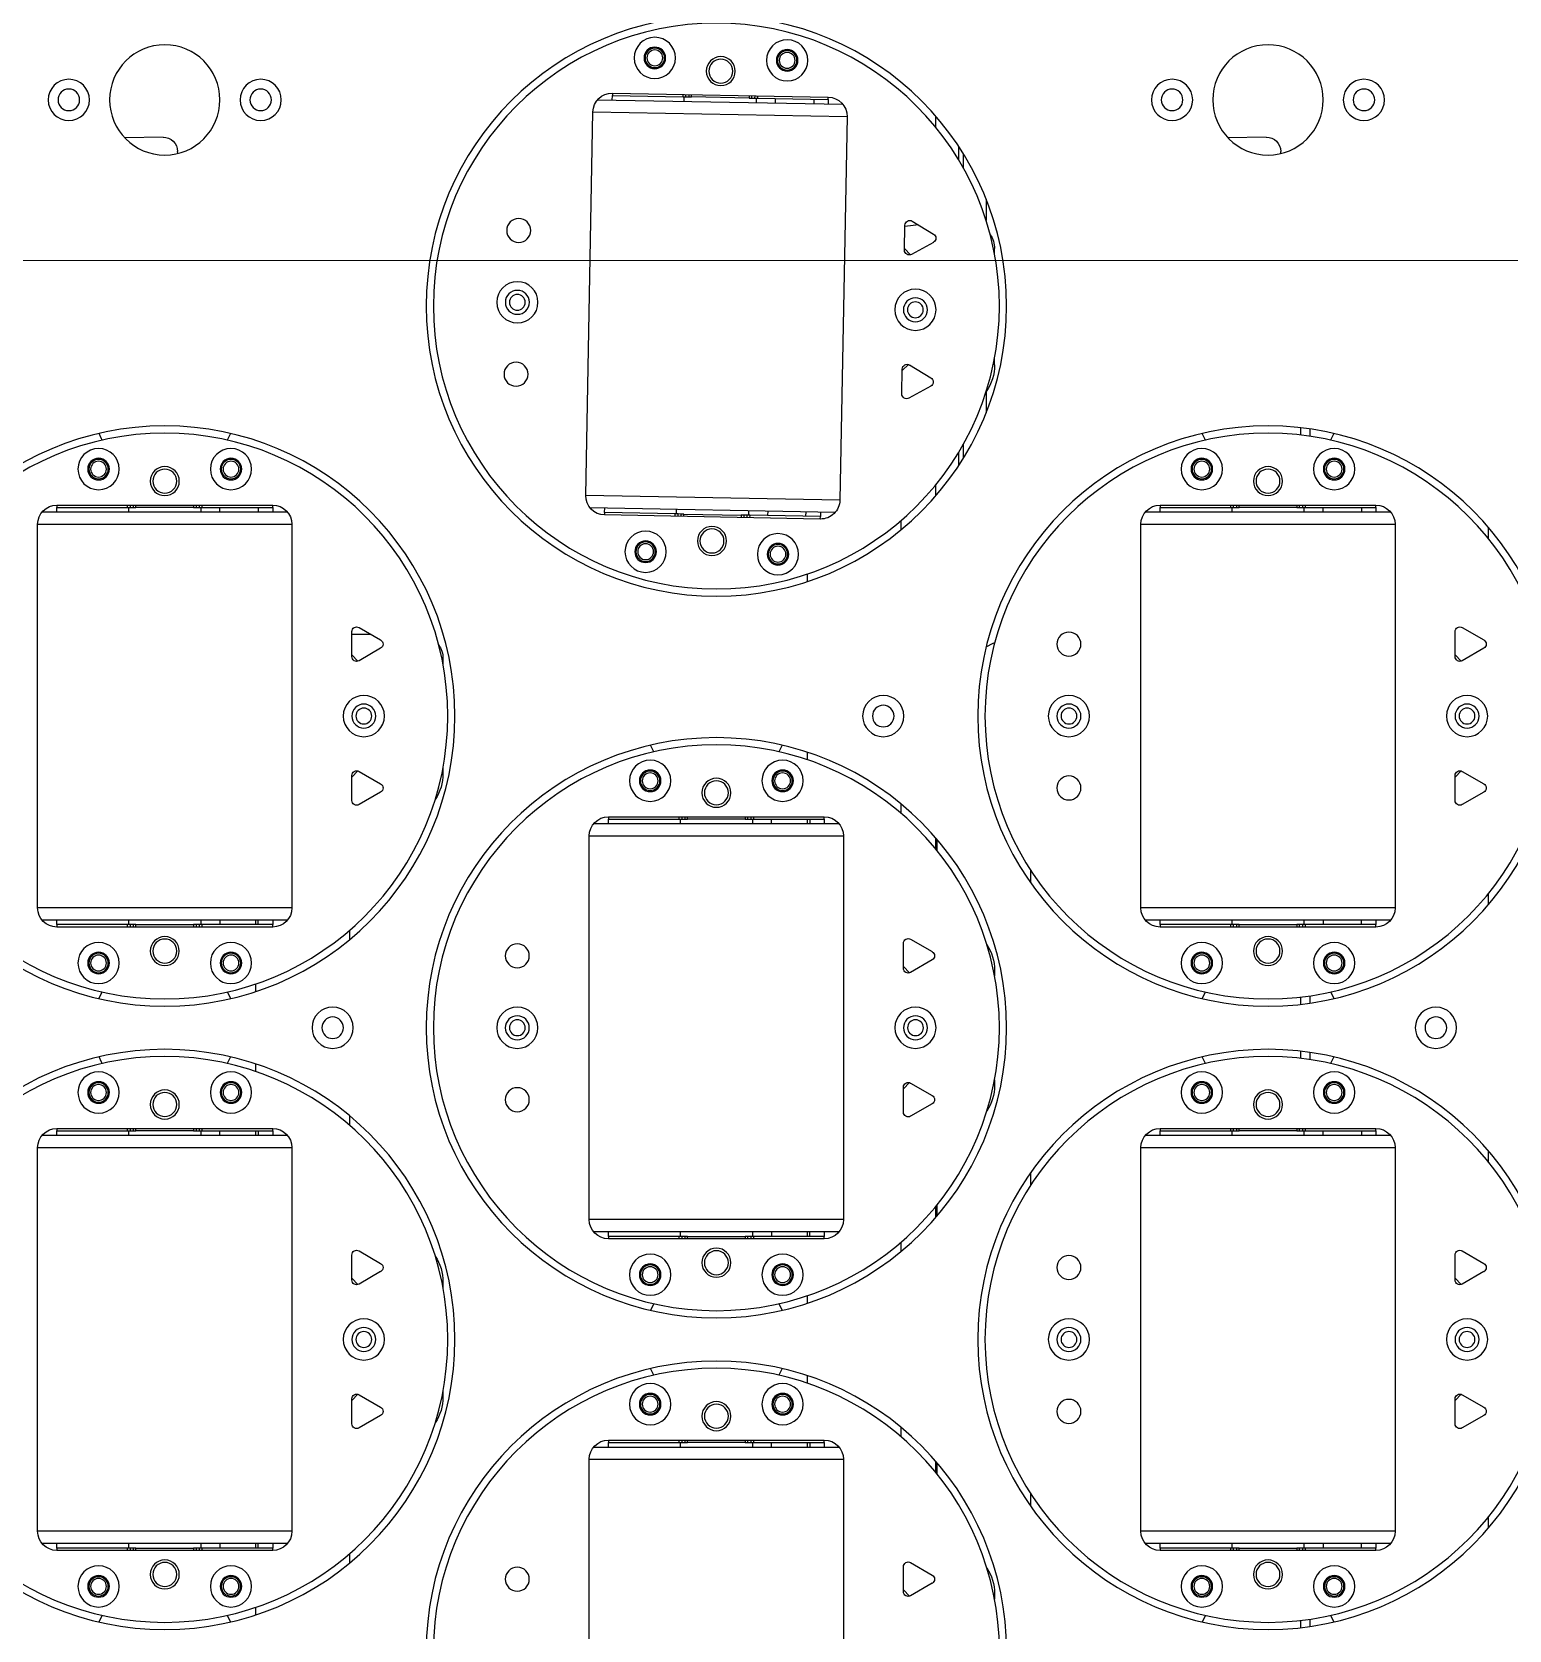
# Model space of a CAD drawing. Header units: millimetres. Extents: x 845401 to 948039, y 511594 to 550263.
# Drawn here: x 916434.9 to 916742.9, y 532206.1 to 532539.4 of the extents above; entities that cross this region are included whole.
import ezdxf

# ---------------------------------------------------------------- set-up
doc = ezdxf.new("R2010")
doc.units = ezdxf.units.MM
doc.layers.add('00', color=7, linetype='Continuous')
doc.layers.add('A-剖-0.10mm.......SECT-L01', color=255, linetype='Continuous', lineweight=18)

# ---------------------------------------------------------------- blocks, each defined once
blk = doc.blocks.new('1260包胶摆轮')
at = {"color": 7, "linetype": 'Continuous', "lineweight": 25}
for p, q in [((4842697.88, 878296.8), (4842697.88, 878216.8)), ((4842750.88, 878216.8), (4842750.88, 878296.8)), ((4842846.16, 878250.41), (4842846.16, 878251.92)), ((4842628.38, 878249.24), (4842628.38, 878247.66)), ((4842763.38, 878244.05), (4842764.64, 878245.36)), ((4842769.38, 878242.66), (4842764.88, 878245.26)), ((4842782.38, 878244.8), (4842782.38, 878245.96)), ((4842763.38, 878244.4), (4842763.38, 878239.2)), ((4842647.88, 878236.51), (4842647.88, 878238.47)), ((4842764.88, 878238.33), (4842769.38, 878240.93)), ((4842631.88, 878235.8), (4842586.88, 878235.8)), ((4842586.88, 878235.3), (4842586.88, 878235.8)), ((4842601.63, 878235.3), (4842586.88, 878235.3)), ((4842586.88, 878235.3), (4842586.88, 878234.3)), ((4842601.63, 878235.8), (4842601.63, 878235.3)), ((4842602.22, 878235.3), (4842601.63, 878235.3)), ((4842601.88, 878235.3), (4842601.88, 878234.3)), ((4842602.8, 878235.3), (4842602.22, 878235.3)), ((4842603.38, 878235.3), (4842602.8, 878235.3)), ((4842603.38, 878235.8), (4842603.38, 878235.3)), ((4842603.38, 878235.3), (4842615.38, 878235.3)), ((4842615.38, 878235.3), (4842615.38, 878235.8)), ((4842615.97, 878235.3), (4842615.38, 878235.3)), ((4842616.55, 878235.3), (4842615.97, 878235.3)), ((4842617.13, 878235.3), (4842616.55, 878235.3)), ((4842616.88, 878234.3), (4842616.88, 878235.3)), ((4842617.13, 878235.3), (4842617.13, 878235.8)), ((4842631.88, 878235.3), (4842617.13, 878235.3)), ((4842620.88, 878234.3), (4842620.88, 878235.3)), ((4842628.38, 878235.3), (4842628.38, 878234.3)), ((4842628.88, 878235.3), (4842628.88, 878234.3)), ((4842631.88, 878235.8), (4842631.88, 878235.3)), ((4842631.88, 878234.3), (4842631.88, 878235.3)), ((4842861.88, 878235.8), (4842816.88, 878235.8)), ((4842816.88, 878235.3), (4842816.88, 878235.8)), ((4842831.63, 878235.3), (4842816.88, 878235.3)), ((4842816.88, 878235.3), (4842816.88, 878234.3)), ((4842831.63, 878235.8), (4842831.63, 878235.3)), ((4842832.22, 878235.3), (4842831.63, 878235.3)), ((4842831.88, 878235.3), (4842831.88, 878234.3)), ((4842832.8, 878235.3), (4842832.22, 878235.3)), ((4842833.38, 878235.3), (4842832.8, 878235.3)), ((4842833.38, 878235.8), (4842833.38, 878235.3)), ((4842833.38, 878235.3), (4842845.38, 878235.3)), ((4842845.38, 878235.3), (4842845.38, 878235.8)), ((4842845.97, 878235.3), (4842845.38, 878235.3)), ((4842846.55, 878235.3), (4842845.97, 878235.3)), ((4842847.13, 878235.3), (4842846.55, 878235.3)), ((4842846.88, 878234.3), (4842846.88, 878235.3)), ((4842847.13, 878235.3), (4842847.13, 878235.8)), ((4842861.88, 878235.3), (4842847.13, 878235.3)), ((4842850.88, 878234.3), (4842850.88, 878235.3)), ((4842858.88, 878235.3), (4842858.88, 878234.3)), ((4842861.88, 878235.8), (4842861.88, 878235.3)), ((4842861.88, 878234.3), (4842861.88, 878235.3)), ((4842582.88, 878231.8), (4842582.88, 878151.8)), ((4842583.76, 878234.3), (4842635.01, 878234.3)), ((4842635.88, 878151.8), (4842635.88, 878231.8)), ((4842812.88, 878231.8), (4842812.88, 878151.8)), ((4842813.76, 878234.3), (4842865.01, 878234.3)), ((4842865.88, 878151.8), (4842865.88, 878231.8)), ((4842885.38, 878231.1), (4842885.38, 878228.74)), ((4842789.88, 878223.9), (4842789.88, 878226.58)), ((4842770.38, 878219.85), (4842770.38, 878217.5)), ((4842750.01, 878214.3), (4842698.76, 878214.3)), ((4842701.88, 878214.3), (4842701.88, 878213.3)), ((4842701.88, 878213.3), (4842716.63, 878213.3)), ((4842701.88, 878212.8), (4842701.88, 878213.3)), ((4842701.88, 878212.8), (4842746.88, 878212.8)), ((4842716.63, 878213.3), (4842716.63, 878212.8)), ((4842716.63, 878213.3), (4842717.22, 878213.3)), ((4842716.88, 878214.3), (4842716.88, 878213.3)), ((4842717.22, 878213.3), (4842717.8, 878213.3)), ((4842717.8, 878213.3), (4842718.38, 878213.3)), ((4842730.38, 878213.3), (4842718.38, 878213.3)), ((4842718.38, 878213.3), (4842718.38, 878212.8)), ((4842730.38, 878212.8), (4842730.38, 878213.3)), ((4842730.38, 878213.3), (4842730.97, 878213.3)), ((4842730.97, 878213.3), (4842731.55, 878213.3)), ((4842731.55, 878213.3), (4842732.13, 878213.3)), ((4842731.88, 878213.3), (4842731.88, 878214.3)), ((4842732.13, 878213.3), (4842746.88, 878213.3)), ((4842732.13, 878212.8), (4842732.13, 878213.3)), ((4842735.88, 878214.3), (4842735.88, 878213.3)), ((4842743.38, 878214.3), (4842743.38, 878213.3)), ((4842743.88, 878213.3), (4842743.88, 878214.3)), ((4842746.88, 878213.3), (4842746.88, 878214.3)), ((4842746.88, 878213.3), (4842746.88, 878212.8)), ((4842762.88, 878212.09), (4842762.88, 878210.13)), ((4842648.38, 878209.4), (4842648.38, 878204.2)), ((4842654.38, 878207.66), (4842649.88, 878210.26)), ((4842878.38, 878209.4), (4842878.38, 878204.2)), ((4842884.38, 878207.66), (4842879.88, 878210.26)), ((4842649.88, 878203.33), (4842654.38, 878205.93)), ((4842879.88, 878203.33), (4842884.38, 878205.93)), ((4842649.64, 878203.23), (4842648.38, 878204.54)), ((4842667.38, 878202.63), (4842667.38, 878203.8)), ((4842879.64, 878203.23), (4842878.38, 878204.54)), ((4842743.38, 878200.94), (4842743.38, 878199.36)), ((4842743.38, 878184.24), (4842743.38, 878182.66)), ((4842648.38, 878179.05), (4842649.64, 878180.36)), ((4842648.38, 878179.4), (4842648.38, 878174.2)), ((4842654.38, 878177.66), (4842649.88, 878180.26)), ((4842667.38, 878179.8), (4842667.38, 878180.96)), ((4842878.38, 878179.05), (4842879.64, 878180.36)), ((4842878.38, 878179.4), (4842878.38, 878174.2)), ((4842884.38, 878177.66), (4842879.88, 878180.26)), ((4842649.88, 878173.33), (4842654.38, 878175.93)), ((4842879.88, 878173.33), (4842884.38, 878175.93)), ((4842762.88, 878173.47), (4842762.88, 878171.51)), ((4842698.76, 878169.3), (4842750.01, 878169.3)), ((4842746.88, 878170.8), (4842701.88, 878170.8)), ((4842701.88, 878170.3), (4842701.88, 878170.8)), ((4842716.63, 878170.3), (4842701.88, 878170.3)), ((4842701.88, 878170.3), (4842701.88, 878169.3)), ((4842716.63, 878170.8), (4842716.63, 878170.3)), ((4842717.22, 878170.3), (4842716.63, 878170.3)), ((4842716.88, 878170.3), (4842716.88, 878169.3)), ((4842717.8, 878170.3), (4842717.22, 878170.3)), ((4842718.38, 878170.3), (4842717.8, 878170.3)), ((4842718.38, 878170.8), (4842718.38, 878170.3)), ((4842718.38, 878170.3), (4842730.38, 878170.3)), ((4842730.38, 878170.3), (4842730.38, 878170.8)), ((4842730.97, 878170.3), (4842730.38, 878170.3)), ((4842731.55, 878170.3), (4842730.97, 878170.3)), ((4842732.13, 878170.3), (4842731.55, 878170.3)), ((4842731.88, 878169.3), (4842731.88, 878170.3)), ((4842732.13, 878170.3), (4842732.13, 878170.8)), ((4842746.88, 878170.3), (4842732.13, 878170.3)), ((4842735.88, 878169.3), (4842735.88, 878170.3)), ((4842743.38, 878170.3), (4842743.38, 878169.3)), ((4842743.88, 878170.3), (4842743.88, 878169.3)), ((4842746.88, 878170.8), (4842746.88, 878170.3)), ((4842746.88, 878169.3), (4842746.88, 878170.3)), ((4842697.88, 878166.8), (4842697.88, 878086.8)), ((4842750.88, 878086.8), (4842750.88, 878166.8)), ((4842770.38, 878166.1), (4842770.38, 878163.74)), ((4842789.88, 878157.01), (4842789.88, 878159.69)), ((4842885.38, 878154.85), (4842885.38, 878152.5)), ((4842635.01, 878149.3), (4842583.76, 878149.3)), ((4842586.88, 878149.3), (4842586.88, 878148.3)), ((4842586.88, 878147.8), (4842586.88, 878148.3)), ((4842586.88, 878148.3), (4842601.63, 878148.3)), ((4842601.63, 878148.3), (4842601.63, 878147.8)), ((4842601.63, 878148.3), (4842602.22, 878148.3)), ((4842601.88, 878149.3), (4842601.88, 878148.3)), ((4842602.22, 878148.3), (4842602.8, 878148.3)), ((4842602.8, 878148.3), (4842603.38, 878148.3)), ((4842615.38, 878148.3), (4842603.38, 878148.3)), ((4842603.38, 878148.3), (4842603.38, 878147.8)), ((4842615.38, 878147.8), (4842615.38, 878148.3)), ((4842615.38, 878148.3), (4842615.97, 878148.3)), ((4842615.97, 878148.3), (4842616.55, 878148.3)), ((4842616.55, 878148.3), (4842617.13, 878148.3)), ((4842616.88, 878148.3), (4842616.88, 878149.3)), ((4842617.13, 878148.3), (4842631.88, 878148.3)), ((4842617.13, 878147.8), (4842617.13, 878148.3)), ((4842620.88, 878149.3), (4842620.88, 878148.3)), ((4842628.38, 878149.3), (4842628.38, 878148.3)), ((4842628.88, 878148.3), (4842628.88, 878149.3)), ((4842631.88, 878148.3), (4842631.88, 878149.3)), ((4842631.88, 878148.3), (4842631.88, 878147.8)), ((4842865.01, 878149.3), (4842813.76, 878149.3)), ((4842816.88, 878149.3), (4842816.88, 878148.3)), ((4842816.88, 878147.8), (4842816.88, 878148.3)), ((4842816.88, 878148.3), (4842831.63, 878148.3)), ((4842831.63, 878148.3), (4842831.63, 878147.8)), ((4842831.63, 878148.3), (4842832.22, 878148.3)), ((4842831.88, 878149.3), (4842831.88, 878148.3)), ((4842832.22, 878148.3), (4842832.8, 878148.3)), ((4842832.8, 878148.3), (4842833.38, 878148.3)), ((4842845.38, 878148.3), (4842833.38, 878148.3)), ((4842833.38, 878148.3), (4842833.38, 878147.8)), ((4842845.38, 878147.8), (4842845.38, 878148.3)), ((4842845.38, 878148.3), (4842845.97, 878148.3)), ((4842845.97, 878148.3), (4842846.55, 878148.3)), ((4842846.55, 878148.3), (4842847.13, 878148.3)), ((4842846.88, 878148.3), (4842846.88, 878149.3)), ((4842847.13, 878148.3), (4842861.88, 878148.3)), ((4842847.13, 878147.8), (4842847.13, 878148.3)), ((4842850.88, 878149.3), (4842850.88, 878148.3)), ((4842858.88, 878148.3), (4842858.88, 878149.3)), ((4842861.88, 878148.3), (4842861.88, 878149.3)), ((4842861.88, 878148.3), (4842861.88, 878147.8)), ((4842586.88, 878147.8), (4842631.88, 878147.8)), ((4842647.88, 878145.13), (4842647.88, 878147.09)), ((4842769.38, 878142.66), (4842764.88, 878145.26)), ((4842816.88, 878147.8), (4842861.88, 878147.8)), ((4842763.38, 878144.4), (4842763.38, 878139.2)), ((4842764.64, 878138.23), (4842763.38, 878139.54)), ((4842764.88, 878138.33), (4842769.38, 878140.93)), ((4842782.38, 878137.63), (4842782.38, 878138.8)), ((4842628.38, 878135.94), (4842628.38, 878134.36)), ((4842846.16, 878131.68), (4842846.16, 878133.19)), ((4842846.16, 878120.41), (4842846.16, 878121.92)), ((4842628.38, 878119.24), (4842628.38, 878117.66)), ((4842763.38, 878114.05), (4842764.64, 878115.36)), ((4842769.38, 878112.66), (4842764.88, 878115.26)), ((4842782.38, 878114.8), (4842782.38, 878115.96)), ((4842763.38, 878114.4), (4842763.38, 878109.2)), ((4842647.88, 878106.51), (4842647.88, 878108.47)), ((4842764.88, 878108.33), (4842769.38, 878110.93)), ((4842631.88, 878105.8), (4842586.88, 878105.8)), ((4842586.88, 878105.3), (4842586.88, 878105.8)), ((4842601.63, 878105.3), (4842586.88, 878105.3)), ((4842586.88, 878105.3), (4842586.88, 878104.3)), ((4842601.63, 878105.8), (4842601.63, 878105.3)), ((4842602.22, 878105.3), (4842601.63, 878105.3)), ((4842601.88, 878105.3), (4842601.88, 878104.3)), ((4842602.8, 878105.3), (4842602.22, 878105.3)), ((4842603.38, 878105.3), (4842602.8, 878105.3)), ((4842603.38, 878105.8), (4842603.38, 878105.3)), ((4842603.38, 878105.3), (4842615.38, 878105.3)), ((4842615.38, 878105.3), (4842615.38, 878105.8)), ((4842615.97, 878105.3), (4842615.38, 878105.3)), ((4842616.55, 878105.3), (4842615.97, 878105.3)), ((4842617.13, 878105.3), (4842616.55, 878105.3)), ((4842616.88, 878104.3), (4842616.88, 878105.3)), ((4842617.13, 878105.3), (4842617.13, 878105.8)), ((4842631.88, 878105.3), (4842617.13, 878105.3)), ((4842620.88, 878104.3), (4842620.88, 878105.3)), ((4842628.38, 878105.3), (4842628.38, 878104.3)), ((4842628.88, 878105.3), (4842628.88, 878104.3)), ((4842631.88, 878105.8), (4842631.88, 878105.3)), ((4842631.88, 878104.3), (4842631.88, 878105.3)), ((4842861.88, 878105.8), (4842816.88, 878105.8)), ((4842816.88, 878105.3), (4842816.88, 878105.8)), ((4842831.63, 878105.3), (4842816.88, 878105.3)), ((4842816.88, 878105.3), (4842816.88, 878104.3)), ((4842831.63, 878105.8), (4842831.63, 878105.3)), ((4842832.22, 878105.3), (4842831.63, 878105.3)), ((4842831.88, 878105.3), (4842831.88, 878104.3)), ((4842832.8, 878105.3), (4842832.22, 878105.3)), ((4842833.38, 878105.3), (4842832.8, 878105.3)), ((4842833.38, 878105.8), (4842833.38, 878105.3)), ((4842833.38, 878105.3), (4842845.38, 878105.3)), ((4842845.38, 878105.3), (4842845.38, 878105.8)), ((4842845.97, 878105.3), (4842845.38, 878105.3)), ((4842846.55, 878105.3), (4842845.97, 878105.3)), ((4842847.13, 878105.3), (4842846.55, 878105.3)), ((4842846.88, 878104.3), (4842846.88, 878105.3)), ((4842847.13, 878105.3), (4842847.13, 878105.8)), ((4842861.88, 878105.3), (4842847.13, 878105.3)), ((4842850.88, 878104.3), (4842850.88, 878105.3)), ((4842858.88, 878105.3), (4842858.88, 878104.3)), ((4842861.88, 878105.8), (4842861.88, 878105.3)), ((4842861.88, 878104.3), (4842861.88, 878105.3)), ((4842582.88, 878101.8), (4842582.88, 878021.8)), ((4842583.76, 878104.3), (4842635.01, 878104.3)), ((4842635.88, 878021.8), (4842635.88, 878101.8)), ((4842812.88, 878101.8), (4842812.88, 878021.8)), ((4842813.76, 878104.3), (4842865.01, 878104.3)), ((4842865.88, 878021.8), (4842865.88, 878101.8)), ((4842885.38, 878101.1), (4842885.38, 878098.74)), ((4842789.88, 878093.9), (4842789.88, 878096.58)), ((4842770.38, 878089.85), (4842770.38, 878087.5)), ((4842750.01, 878084.3), (4842698.76, 878084.3)), ((4842701.88, 878084.3), (4842701.88, 878083.3)), ((4842701.88, 878083.3), (4842716.63, 878083.3)), ((4842701.88, 878082.8), (4842701.88, 878083.3)), ((4842701.88, 878082.8), (4842746.88, 878082.8)), ((4842716.63, 878083.3), (4842716.63, 878082.8)), ((4842716.63, 878083.3), (4842717.22, 878083.3)), ((4842716.88, 878084.3), (4842716.88, 878083.3)), ((4842717.22, 878083.3), (4842717.8, 878083.3)), ((4842717.8, 878083.3), (4842718.38, 878083.3)), ((4842730.38, 878083.3), (4842718.38, 878083.3)), ((4842718.38, 878083.3), (4842718.38, 878082.8)), ((4842730.38, 878082.8), (4842730.38, 878083.3)), ((4842730.38, 878083.3), (4842730.97, 878083.3)), ((4842730.97, 878083.3), (4842731.55, 878083.3)), ((4842731.55, 878083.3), (4842732.13, 878083.3)), ((4842731.88, 878083.3), (4842731.88, 878084.3)), ((4842732.13, 878082.8), (4842732.13, 878083.3)), ((4842732.13, 878083.3), (4842746.88, 878083.3)), ((4842735.88, 878084.3), (4842735.88, 878083.3)), ((4842743.38, 878084.3), (4842743.38, 878083.3)), ((4842743.88, 878083.3), (4842743.88, 878084.3)), ((4842746.88, 878083.3), (4842746.88, 878084.3)), ((4842746.88, 878083.3), (4842746.88, 878082.8)), ((4842762.88, 878082.09), (4842762.88, 878080.13)), ((4842648.38, 878079.4), (4842648.38, 878074.2)), ((4842654.38, 878077.66), (4842649.88, 878080.26)), ((4842878.38, 878079.4), (4842878.38, 878074.2)), ((4842884.38, 878077.66), (4842879.88, 878080.26)), ((4842649.88, 878073.33), (4842654.38, 878075.93)), ((4842879.88, 878073.33), (4842884.38, 878075.93)), ((4842649.64, 878073.23), (4842648.38, 878074.54)), ((4842667.38, 878072.63), (4842667.38, 878073.8)), ((4842879.64, 878073.23), (4842878.38, 878074.54)), ((4842743.38, 878070.94), (4842743.38, 878069.36)), ((4842648.38, 878049.05), (4842649.64, 878050.36)), ((4842648.38, 878049.4), (4842648.38, 878044.2)), ((4842654.38, 878047.66), (4842649.88, 878050.26)), ((4842667.38, 878049.8), (4842667.38, 878050.96)), ((4842878.38, 878049.05), (4842879.64, 878050.36)), ((4842878.38, 878049.4), (4842878.38, 878044.2)), ((4842884.38, 878047.66), (4842879.88, 878050.26)), ((4842652.42, 878044.8), (4842648.38, 878044.8)), ((4842649.88, 878043.33), (4842654.38, 878045.93)), ((4842879.88, 878043.33), (4842884.38, 878045.93)), ((4842743.38, 878033.74), (4842743.38, 878032.16)), ((4842885.38, 878024.85), (4842885.38, 878022.5)), ((4842762.88, 878022.97), (4842762.88, 878021.01)), ((4842635.01, 878019.3), (4842583.76, 878019.3)), ((4842586.88, 878019.3), (4842586.88, 878018.3)), ((4842586.88, 878018.3), (4842601.63, 878018.3)), ((4842586.88, 878017.8), (4842586.88, 878018.3)), ((4842601.63, 878018.3), (4842601.63, 878017.8)), ((4842601.63, 878018.3), (4842602.22, 878018.3)), ((4842601.88, 878019.3), (4842601.88, 878018.3)), ((4842602.22, 878018.3), (4842602.8, 878018.3)), ((4842602.8, 878018.3), (4842603.38, 878018.3)), ((4842615.38, 878018.3), (4842603.38, 878018.3)), ((4842603.38, 878018.3), (4842603.38, 878017.8)), ((4842615.38, 878017.8), (4842615.38, 878018.3)), ((4842615.38, 878018.3), (4842615.97, 878018.3)), ((4842615.97, 878018.3), (4842616.55, 878018.3)), ((4842616.55, 878018.3), (4842617.13, 878018.3)), ((4842616.88, 878018.3), (4842616.88, 878019.3)), ((4842617.13, 878017.8), (4842617.13, 878018.3)), ((4842617.13, 878018.3), (4842631.88, 878018.3)), ((4842620.88, 878019.3), (4842620.88, 878018.3)), ((4842628.88, 878018.3), (4842628.88, 878019.3)), ((4842631.88, 878018.3), (4842631.88, 878019.3)), ((4842631.88, 878018.3), (4842631.88, 878017.8)), ((4842697.97, 878018.31), (4842749.2, 878019.27)), ((4842746.05, 878020.71), (4842701.06, 878019.87)), ((4842701.07, 878019.37), (4842701.06, 878019.87)), ((4842715.82, 878019.65), (4842701.07, 878019.37)), ((4842701.07, 878019.37), (4842701.09, 878018.37)), ((4842715.81, 878020.15), (4842715.82, 878019.65)), ((4842716.4, 878019.66), (4842715.82, 878019.65)), ((4842716.07, 878019.65), (4842716.09, 878018.65)), ((4842716.98, 878019.67), (4842716.4, 878019.66)), ((4842717.57, 878019.68), (4842716.98, 878019.67)), ((4842717.56, 878020.18), (4842717.57, 878019.68)), ((4842717.57, 878019.68), (4842729.57, 878019.9)), ((4842729.57, 878019.9), (4842729.56, 878020.4)), ((4842730.15, 878019.91), (4842729.57, 878019.9)), ((4842730.73, 878019.92), (4842730.15, 878019.91)), ((4842731.32, 878019.94), (4842730.73, 878019.92)), ((4842731.08, 878018.93), (4842731.07, 878019.93)), ((4842731.32, 878019.94), (4842731.31, 878020.44)), ((4842746.06, 878020.21), (4842731.32, 878019.94)), ((4842735.08, 878019.01), (4842735.07, 878020.01)), ((4842743.06, 878020.15), (4842743.08, 878019.16)), ((4842746.05, 878020.71), (4842746.06, 878020.21)), ((4842746.08, 878019.21), (4842746.06, 878020.21)), ((4842865.01, 878019.3), (4842813.76, 878019.3)), ((4842816.88, 878019.3), (4842816.88, 878018.3)), ((4842816.88, 878017.8), (4842816.88, 878018.3)), ((4842816.88, 878018.3), (4842831.63, 878018.3)), ((4842831.63, 878018.3), (4842831.63, 878017.8)), ((4842831.63, 878018.3), (4842832.22, 878018.3)), ((4842831.88, 878019.3), (4842831.88, 878018.3)), ((4842832.22, 878018.3), (4842832.8, 878018.3)), ((4842832.8, 878018.3), (4842833.38, 878018.3)), ((4842845.38, 878018.3), (4842833.38, 878018.3)), ((4842833.38, 878018.3), (4842833.38, 878017.8)), ((4842845.38, 878017.8), (4842845.38, 878018.3)), ((4842845.38, 878018.3), (4842845.97, 878018.3)), ((4842845.97, 878018.3), (4842846.55, 878018.3)), ((4842846.55, 878018.3), (4842847.13, 878018.3)), ((4842846.88, 878018.3), (4842846.88, 878019.3)), ((4842847.13, 878018.3), (4842861.88, 878018.3)), ((4842847.13, 878017.8), (4842847.13, 878018.3)), ((4842850.88, 878019.3), (4842850.88, 878018.3)), ((4842858.88, 878018.3), (4842858.88, 878019.3)), ((4842861.88, 878018.3), (4842861.88, 878019.3)), ((4842861.88, 878018.3), (4842861.88, 878017.8)), ((4842586.88, 878017.8), (4842631.88, 878017.8)), ((4842697.14, 878015.8), (4842698.63, 877935.81)), ((4842751.62, 877936.8), (4842750.13, 878016.79)), ((4842816.88, 878017.8), (4842861.88, 878017.8)), ((4842774.89, 878006.8), (4842774.89, 878009.61)), ((4842775.89, 878008.04), (4842775.89, 878005.07)), ((4842846.16, 878001.68), (4842846.16, 878003.19)), ((4842769.08, 877993), (4842764.53, 877995.52)), ((4842763.04, 877994.62), (4842763.14, 877989.43)), ((4842764.41, 877988.48), (4842763.14, 877989.77)), ((4842764.66, 877988.59), (4842769.11, 877991.27)), ((4842782.38, 877988.55), (4842782.38, 877987.11)), ((4842763.61, 877964.29), (4842764.84, 877965.62)), ((4842769.64, 877963.01), (4842765.09, 877965.52)), ((4842782.38, 877965.48), (4842782.38, 877964.3)), ((4842763.61, 877964.63), (4842763.7, 877959.43)), ((4842765.22, 877958.59), (4842769.67, 877961.28)), ((4842774.89, 877942.99), (4842774.89, 877945.8)), ((4842775.89, 877947.52), (4842775.89, 877944.55)), ((4842612.07, 877944.48), (4842612.06, 877944.05)), ((4842842.07, 877944.48), (4842842.06, 877944.05)), ((4842609.02, 877941.09), (4842601.02, 877941.2)), ((4842839.02, 877941.09), (4842831.02, 877941.2)), ((4842750.79, 877934.28), (4842699.56, 877933.33)), ((4842702.68, 877933.39), (4842702.7, 877932.39)), ((4842702.7, 877932.39), (4842717.44, 877932.66)), ((4842702.71, 877931.89), (4842702.7, 877932.39)), ((4842702.71, 877931.89), (4842747.7, 877932.73)), ((4842717.44, 877932.66), (4842718.03, 877932.67)), ((4842717.44, 877932.66), (4842717.45, 877932.16)), ((4842717.68, 877933.67), (4842717.69, 877932.67)), ((4842718.03, 877932.67), (4842718.61, 877932.68)), ((4842718.61, 877932.68), (4842719.19, 877932.69)), ((4842731.19, 877932.92), (4842719.19, 877932.69)), ((4842719.19, 877932.69), (4842719.2, 877932.19)), ((4842731.19, 877932.92), (4842731.78, 877932.93)), ((4842731.2, 877932.42), (4842731.19, 877932.92)), ((4842731.78, 877932.93), (4842732.36, 877932.94)), ((4842732.36, 877932.94), (4842732.94, 877932.95)), ((4842732.69, 877932.95), (4842732.67, 877933.95)), ((4842732.94, 877932.95), (4842747.69, 877933.23)), ((4842732.95, 877932.45), (4842732.94, 877932.95)), ((4842736.67, 877934.02), (4842736.69, 877933.02)), ((4842744.69, 877933.17), (4842744.67, 877934.17)), ((4842747.69, 877933.23), (4842747.67, 877934.23)), ((4842747.69, 877933.23), (4842747.7, 877932.73))]:
    blk.add_line(p, q, dxfattribs=at)
at = {"color": 8, "linetype": 'Continuous', "lineweight": 25}
for p, q in [((4842848.16, 878251.66), (4842848.16, 878250.14)), ((4842602.22, 878235.8), (4842602.22, 878235.3)), ((4842602.8, 878235.3), (4842602.8, 878235.8)), ((4842615.97, 878235.8), (4842615.97, 878235.3)), ((4842616.55, 878235.3), (4842616.55, 878235.8)), ((4842832.22, 878235.8), (4842832.22, 878235.3)), ((4842832.8, 878235.3), (4842832.8, 878235.8)), ((4842845.97, 878235.8), (4842845.97, 878235.3)), ((4842846.55, 878235.3), (4842846.55, 878235.8)), ((4842635.88, 878231.8), (4842582.88, 878231.8)), ((4842865.88, 878231.8), (4842812.88, 878231.8)), ((4842770.15, 878219.56), (4842770.15, 878217.23)), ((4842697.88, 878216.8), (4842750.88, 878216.8)), ((4842717.22, 878213.3), (4842717.22, 878212.8)), ((4842717.8, 878212.8), (4842717.8, 878213.3)), ((4842730.97, 878213.3), (4842730.97, 878212.8)), ((4842731.55, 878212.8), (4842731.55, 878213.3)), ((4842717.22, 878170.8), (4842717.22, 878170.3)), ((4842717.8, 878170.3), (4842717.8, 878170.8)), ((4842730.97, 878170.8), (4842730.97, 878170.3)), ((4842731.55, 878170.3), (4842731.55, 878170.8)), ((4842750.88, 878166.8), (4842697.88, 878166.8)), ((4842770.15, 878166.37), (4842770.15, 878164.03)), ((4842582.88, 878151.8), (4842635.88, 878151.8)), ((4842812.88, 878151.8), (4842865.88, 878151.8)), ((4842602.22, 878148.3), (4842602.22, 878147.8)), ((4842602.8, 878147.8), (4842602.8, 878148.3)), ((4842615.97, 878148.3), (4842615.97, 878147.8)), ((4842616.55, 878147.8), (4842616.55, 878148.3)), ((4842832.22, 878148.3), (4842832.22, 878147.8)), ((4842832.8, 878147.8), (4842832.8, 878148.3)), ((4842845.97, 878148.3), (4842845.97, 878147.8)), ((4842846.55, 878147.8), (4842846.55, 878148.3)), ((4842848.16, 878133.45), (4842848.16, 878131.94)), ((4842848.16, 878121.66), (4842848.16, 878120.14)), ((4842602.22, 878105.8), (4842602.22, 878105.3)), ((4842602.8, 878105.3), (4842602.8, 878105.8)), ((4842615.97, 878105.8), (4842615.97, 878105.3)), ((4842616.55, 878105.3), (4842616.55, 878105.8)), ((4842832.22, 878105.8), (4842832.22, 878105.3)), ((4842832.8, 878105.3), (4842832.8, 878105.8)), ((4842845.97, 878105.8), (4842845.97, 878105.3)), ((4842846.55, 878105.3), (4842846.55, 878105.8)), ((4842635.88, 878101.8), (4842582.88, 878101.8)), ((4842865.88, 878101.8), (4842812.88, 878101.8)), ((4842770.15, 878089.56), (4842770.15, 878087.23)), ((4842697.88, 878086.8), (4842750.88, 878086.8)), ((4842717.22, 878083.3), (4842717.22, 878082.8)), ((4842717.8, 878082.8), (4842717.8, 878083.3)), ((4842730.97, 878083.3), (4842730.97, 878082.8)), ((4842731.55, 878082.8), (4842731.55, 878083.3)), ((4842582.88, 878021.8), (4842635.88, 878021.8)), ((4842812.88, 878021.8), (4842865.88, 878021.8)), ((4842602.22, 878018.3), (4842602.22, 878017.8)), ((4842602.8, 878017.8), (4842602.8, 878018.3)), ((4842615.97, 878018.3), (4842615.97, 878017.8)), ((4842616.55, 878017.8), (4842616.55, 878018.3)), ((4842716.4, 878020.16), (4842716.4, 878019.66)), ((4842716.98, 878019.67), (4842716.97, 878020.17)), ((4842730.14, 878020.41), (4842730.15, 878019.91)), ((4842730.73, 878019.92), (4842730.72, 878020.42)), ((4842832.22, 878018.3), (4842832.22, 878017.8)), ((4842832.8, 878017.8), (4842832.8, 878018.3)), ((4842845.97, 878018.3), (4842845.97, 878017.8)), ((4842846.55, 878017.8), (4842846.55, 878018.3)), ((4842750.13, 878016.79), (4842697.14, 878015.8)), ((4842770.15, 878015.87), (4842770.15, 878013.53)), ((4842848.16, 878003.45), (4842848.16, 878001.94)), ((4842780.62, 877994.13), (4842780.62, 877998.6)), ((4842780.62, 877954), (4842780.62, 877958.47)), ((4842770.15, 877939.07), (4842770.15, 877936.73)), ((4842698.63, 877935.81), (4842751.62, 877936.8)), ((4842718.03, 877932.67), (4842718.04, 877932.17)), ((4842718.62, 877932.18), (4842718.61, 877932.68)), ((4842731.78, 877932.93), (4842731.79, 877932.43)), ((4842732.37, 877932.44), (4842732.36, 877932.94))]:
    blk.add_line(p, q, dxfattribs=at)
at = {"color": 7, "linetype": 'Continuous', "lineweight": 25, "flags": 128}
for points in [[(4842595.67, 878250.72), (4842595.69, 878250.66), (4842596.36, 878249.34)], [(4842622.4, 878249.34), (4842623.07, 878250.66), (4842623.1, 878250.72)], [(4842825.67, 878250.72), (4842825.7, 878250.66), (4842826.37, 878249.34)], [(4842852.4, 878249.34), (4842853.07, 878250.66), (4842853.1, 878250.72)], [(4842711.36, 878199.25), (4842711.2, 878198.96), (4842710.67, 878197.87)], [(4842738.1, 878197.87), (4842737.56, 878198.96), (4842737.4, 878199.25)], [(4842710.67, 878185.72), (4842710.69, 878185.66), (4842711.36, 878184.34)], [(4842737.4, 878184.34), (4842738.07, 878185.66), (4842738.1, 878185.72)], [(4842596.36, 878134.25), (4842596.2, 878133.96), (4842595.67, 878132.87)], [(4842623.1, 878132.87), (4842622.56, 878133.96), (4842622.4, 878134.25)], [(4842826.37, 878134.25), (4842826.21, 878133.96), (4842825.67, 878132.87)], [(4842853.1, 878132.87), (4842852.56, 878133.96), (4842852.4, 878134.25)], [(4842595.67, 878120.72), (4842595.69, 878120.66), (4842596.36, 878119.34)], [(4842622.4, 878119.34), (4842623.07, 878120.66), (4842623.1, 878120.72)], [(4842825.67, 878120.72), (4842825.7, 878120.66), (4842826.37, 878119.34)], [(4842852.4, 878119.34), (4842853.07, 878120.66), (4842853.1, 878120.72)], [(4842711.36, 878069.25), (4842711.2, 878068.96), (4842710.67, 878067.87)], [(4842738.1, 878067.87), (4842737.56, 878068.96), (4842737.4, 878069.25)], [(4842780.62, 878047.34), (4842782.08, 878046.61), (4842782.41, 878046.45)], [(4842596.36, 878004.25), (4842596.2, 878003.96), (4842595.67, 878002.87)], [(4842623.1, 878002.87), (4842622.56, 878003.96), (4842622.4, 878004.25)], [(4842826.37, 878004.25), (4842826.21, 878003.96), (4842825.67, 878002.87)], [(4842853.1, 878002.87), (4842852.56, 878003.96), (4842852.4, 878004.25)], [(4842766.5, 877959.37), (4842765.37, 877959.48), (4842763.7, 877959.74)]]:
    blk.add_lwpolyline(points, dxfattribs=at)
at = {"color": 7, "linetype": 'Continuous', "lineweight": 25}
for centre, radius in [((4842724.38, 878256.8), 60.5), ((4842724.38, 878256.8), 59), ((4842609.38, 878191.8), 60.5), ((4842839.38, 878191.8), 60.5), ((4842609.38, 878191.8), 59), ((4842839.38, 878191.8), 59), ((4842595.58, 878243.3), 4.3), ((4842595.58, 878243.3), 2.25), ((4842595.58, 878243.3), 2.02), ((4842595.58, 878243.3), 1.65), ((4842623.18, 878243.3), 4.3), ((4842623.18, 878243.3), 2.25), ((4842623.18, 878243.3), 2.02), ((4842623.18, 878243.3), 1.65), ((4842825.58, 878243.3), 4.3), ((4842825.58, 878243.3), 2.25), ((4842825.58, 878243.3), 2.02), ((4842825.58, 878243.3), 1.65), ((4842853.18, 878243.3), 4.3), ((4842853.18, 878243.3), 2.25), ((4842853.18, 878243.3), 2.02), ((4842853.18, 878243.3), 1.65), ((4842609.38, 878240.8), 3.03), ((4842609.38, 878240.8), 2.5), ((4842682.88, 878241.8), 2.5), ((4842839.38, 878240.8), 3.03), ((4842839.38, 878240.8), 2.5), ((4842710.58, 878205.3), 4.3), ((4842724.38, 878207.8), 3.03), ((4842724.38, 878207.8), 2.5), ((4842738.18, 878205.3), 4.3), ((4842797.88, 878206.8), 2.5), ((4842710.58, 878205.3), 2.25), ((4842710.58, 878205.3), 2.03), ((4842710.58, 878205.3), 1.65), ((4842738.18, 878205.3), 2.25), ((4842738.18, 878205.3), 2.03), ((4842738.18, 878205.3), 1.65), ((4842650.88, 878191.8), 4.3), ((4842797.88, 878191.8), 4.3), ((4842880.88, 878191.8), 4.3), ((4842650.88, 878191.8), 2.5), ((4842650.88, 878191.8), 1.65), ((4842797.88, 878191.8), 2.5), ((4842797.88, 878191.8), 1.65), ((4842880.88, 878191.8), 2.5), ((4842880.88, 878191.8), 1.65), ((4842724.38, 878126.8), 60.5), ((4842724.38, 878126.8), 59), ((4842710.58, 878178.3), 4.3), ((4842738.18, 878178.3), 4.3), ((4842710.58, 878178.3), 2.25), ((4842710.58, 878178.3), 2.03), ((4842710.58, 878178.3), 1.65), ((4842724.38, 878175.8), 3.03), ((4842724.38, 878175.8), 2.5), ((4842738.18, 878178.3), 2.25), ((4842738.18, 878178.3), 2.03), ((4842738.18, 878178.3), 1.65), ((4842797.88, 878176.8), 2.5), ((4842609.38, 878142.8), 3.03), ((4842609.38, 878142.8), 2.5), ((4842839.38, 878142.8), 3.03), ((4842839.38, 878142.8), 2.5), ((4842595.58, 878140.3), 4.3), ((4842595.58, 878140.3), 2.25), ((4842595.58, 878140.3), 2.03), ((4842595.58, 878140.3), 1.65), ((4842623.18, 878140.3), 4.3), ((4842623.18, 878140.3), 2.25), ((4842623.18, 878140.3), 2.03), ((4842623.18, 878140.3), 1.65), ((4842682.88, 878141.8), 2.5), ((4842825.58, 878140.3), 4.3), ((4842825.58, 878140.3), 2.25), ((4842825.58, 878140.3), 2.03), ((4842825.58, 878140.3), 1.65), ((4842853.18, 878140.3), 4.3), ((4842853.18, 878140.3), 2.25), ((4842853.18, 878140.3), 2.03), ((4842853.18, 878140.3), 1.65), ((4842644.38, 878126.8), 4.3), ((4842644.38, 878126.8), 2.25), ((4842682.88, 878126.8), 4.3), ((4842682.88, 878126.8), 2.5), ((4842682.88, 878126.8), 1.65), ((4842765.88, 878126.8), 4.3), ((4842765.88, 878126.8), 2.5), ((4842765.88, 878126.8), 1.65), ((4842874.38, 878126.8), 4.3), ((4842874.38, 878126.8), 2.25), ((4842609.38, 878061.8), 60.5), ((4842839.38, 878061.8), 60.5), ((4842609.38, 878061.8), 59), ((4842839.38, 878061.8), 59), ((4842595.58, 878113.3), 4.3), ((4842595.58, 878113.3), 2.25), ((4842595.58, 878113.3), 2.03), ((4842595.58, 878113.3), 1.65), ((4842623.18, 878113.3), 4.3), ((4842623.18, 878113.3), 2.25), ((4842623.18, 878113.3), 2.03), ((4842623.18, 878113.3), 1.65), ((4842825.58, 878113.3), 4.3), ((4842825.58, 878113.3), 2.25), ((4842825.58, 878113.3), 2.03), ((4842825.58, 878113.3), 1.65), ((4842853.18, 878113.3), 4.3), ((4842853.18, 878113.3), 2.25), ((4842853.18, 878113.3), 2.03), ((4842853.18, 878113.3), 1.65), ((4842609.38, 878110.8), 3.02), ((4842609.38, 878110.8), 2.5), ((4842682.88, 878111.8), 2.5), ((4842839.38, 878110.8), 3.02), ((4842839.38, 878110.8), 2.5), ((4842710.58, 878075.3), 4.3), ((4842724.38, 878077.8), 3.03), ((4842724.38, 878077.8), 2.5), ((4842738.18, 878075.3), 4.3), ((4842797.88, 878076.8), 2.5), ((4842710.58, 878075.3), 2.25), ((4842710.58, 878075.3), 2.03), ((4842710.58, 878075.3), 1.65), ((4842738.18, 878075.3), 2.25), ((4842738.18, 878075.3), 2.03), ((4842738.18, 878075.3), 1.65), ((4842650.88, 878061.8), 4.3), ((4842759.17, 878061.8), 4.3), ((4842797.88, 878061.8), 4.3), ((4842880.88, 878061.8), 4.3), ((4842650.88, 878061.8), 2.5), ((4842650.88, 878061.8), 1.65), ((4842759.17, 878061.8), 2.25), ((4842797.88, 878061.8), 2.5), ((4842797.88, 878061.8), 1.65), ((4842880.88, 878061.8), 2.5), ((4842880.88, 878061.8), 1.65), ((4842797.88, 878046.8), 2.5), ((4842724.38, 877976.3), 60.5), ((4842724.38, 877976.3), 59), ((4842709.62, 878027.53), 4.3), ((4842737.22, 878028.05), 4.3), ((4842709.62, 878027.53), 2.25), ((4842709.62, 878027.53), 2.03), ((4842709.62, 878027.53), 1.65), ((4842723.46, 878025.29), 3.03), ((4842737.22, 878028.05), 2.25), ((4842737.22, 878028.05), 2.02), ((4842737.22, 878028.05), 1.65), ((4842723.46, 878025.29), 2.5), ((4842609.38, 878012.8), 3.03), ((4842609.38, 878012.8), 2.5), ((4842839.38, 878012.8), 3.03), ((4842839.38, 878012.8), 2.5), ((4842595.58, 878010.3), 4.3), ((4842595.58, 878010.3), 2.25), ((4842595.58, 878010.3), 2.03), ((4842595.58, 878010.3), 1.65), ((4842623.18, 878010.3), 4.3), ((4842623.18, 878010.3), 2.25), ((4842623.18, 878010.3), 2.03), ((4842623.18, 878010.3), 1.65), ((4842825.58, 878010.3), 4.3), ((4842825.58, 878010.3), 2.25), ((4842825.58, 878010.3), 2.03), ((4842825.58, 878010.3), 1.65), ((4842853.18, 878010.3), 4.3), ((4842853.18, 878010.3), 2.25), ((4842853.18, 878010.3), 2.03), ((4842853.18, 878010.3), 1.65), ((4842682.61, 877990.52), 2.5), ((4842765.87, 877977.07), 4.3), ((4842682.89, 877975.52), 4.3), ((4842682.89, 877975.52), 2.5), ((4842765.87, 877977.07), 2.5), ((4842765.87, 877977.07), 1.65), ((4842682.89, 877975.52), 1.65), ((4842683.17, 877960.53), 2.5), ((4842609.38, 877933.3), 11.5), ((4842839.38, 877933.3), 11.5), ((4842589.38, 877933.3), 4.3), ((4842589.38, 877933.3), 2.25), ((4842629.38, 877933.3), 4.3), ((4842629.38, 877933.3), 2.25), ((4842819.38, 877933.3), 4.3), ((4842819.38, 877933.3), 2.25), ((4842859.38, 877933.3), 4.3), ((4842859.38, 877933.3), 2.25), ((4842711.54, 877924.55), 4.3), ((4842725.3, 877927.31), 3.02), ((4842725.3, 877927.31), 2.5), ((4842739.14, 877925.06), 4.3), ((4842711.54, 877924.55), 2.25), ((4842711.54, 877924.55), 2.03), ((4842711.54, 877924.55), 1.65), ((4842739.14, 877925.06), 2.25), ((4842739.14, 877925.06), 2.03), ((4842739.14, 877925.06), 1.65)]:
    blk.add_circle(centre, radius, dxfattribs=at)
for centre, radius, start, end in [((4842764.38, 878244.4), 1, 60, 180), ((4842772.63, 878244.8), 9.75, 326.5886, 0), ((4842768.88, 878241.8), 1, 300, 60), ((4842764.38, 878239.2), 1, 180, 300), ((4842586.88, 878231.8), 4, 90, 180), ((4842631.88, 878231.8), 4, 0, 90), ((4842816.88, 878231.8), 4, 90, 180), ((4842861.88, 878231.8), 4, 0, 90), ((4842701.88, 878216.8), 4, 180, 270), ((4842746.88, 878216.8), 4, 270, 0), ((4842649.38, 878209.4), 1, 60, 180), ((4842657.63, 878203.8), 9.75, 0, 33.4114), ((4842879.38, 878209.4), 1, 60, 180), ((4842653.88, 878206.8), 1, 300, 60), ((4842883.88, 878206.8), 1, 300, 60), ((4842649.38, 878204.2), 1, 180, 300), ((4842879.38, 878204.2), 1, 180, 300), ((4842649.38, 878179.4), 1, 60, 180), ((4842657.63, 878179.8), 9.75, 326.5886, 0), ((4842879.38, 878179.4), 1, 60, 180), ((4842653.88, 878176.8), 1, 300, 60), ((4842883.88, 878176.8), 1, 300, 60), ((4842649.38, 878174.2), 1, 180, 300), ((4842879.38, 878174.2), 1, 180, 300), ((4842701.88, 878166.8), 4, 90, 180), ((4842746.88, 878166.8), 4, 0, 90), ((4842586.88, 878151.8), 4, 180, 270), ((4842631.88, 878151.8), 4, 270, 0), ((4842816.88, 878151.8), 4, 180, 270), ((4842861.88, 878151.8), 4, 270, 0), ((4842764.38, 878144.4), 1, 60, 180), ((4842768.88, 878141.8), 1, 300, 60), ((4842772.63, 878138.8), 9.75, 0, 33.4114), ((4842764.38, 878139.2), 1, 180, 300), ((4842764.38, 878114.4), 1, 60, 180), ((4842772.63, 878114.8), 9.75, 326.5886, 0), ((4842768.88, 878111.8), 1, 300, 60), ((4842764.38, 878109.2), 1, 180, 300), ((4842586.88, 878101.8), 4, 90, 180), ((4842631.88, 878101.8), 4, 0, 90), ((4842816.88, 878101.8), 4, 90, 180), ((4842861.88, 878101.8), 4, 0, 90), ((4842701.88, 878086.8), 4, 180, 270), ((4842746.88, 878086.8), 4, 270, 0), ((4842649.38, 878079.4), 1, 60, 180), ((4842657.63, 878073.8), 9.75, 0, 33.4114), ((4842879.38, 878079.4), 1, 60, 180), ((4842653.88, 878076.8), 1, 300, 60), ((4842883.88, 878076.8), 1, 300, 60), ((4842649.38, 878074.2), 1, 180, 300), ((4842879.38, 878074.2), 1, 180, 300), ((4842649.38, 878049.4), 1, 60, 180), ((4842662.38, 878049.8), 5, 325.1077, 0), ((4842879.38, 878049.4), 1, 60, 180), ((4842653.88, 878046.8), 1, 300, 60), ((4842883.88, 878046.8), 1, 300, 60), ((4842649.38, 878044.2), 1, 180, 300), ((4842879.38, 878044.2), 1, 180, 300), ((4842586.88, 878021.8), 4, 180, 270), ((4842631.88, 878021.8), 4, 270, 0), ((4842816.88, 878021.8), 4, 180, 270), ((4842861.88, 878021.8), 4, 270, 0), ((4842701.14, 878015.87), 4, 91.0706, 181.0706), ((4842746.13, 878016.71), 4, 1.0706, 91.0706), ((4842764.04, 877994.64), 1, 61.0706, 181.0706), ((4842768.59, 877992.13), 1, 301.0706, 61.0706), ((4842772.63, 877988.55), 9.75, 0, 34.9867), ((4842764.14, 877989.45), 1, 181.0706, 301.0706), ((4842764.6, 877964.65), 1, 61.0706, 181.0706), ((4842769.15, 877962.13), 1, 301.0706, 61.0706), ((4842777.38, 877964.3), 5, 325.0056, 0), ((4842764.7, 877959.45), 1, 181.0706, 301.0706), ((4842609.06, 877944.09), 3, 269.2217, 359.2217), ((4842839.06, 877944.09), 3, 269.2217, 359.2217), ((4842702.63, 877935.88), 4, 181.0706, 271.0706), ((4842747.62, 877936.73), 4, 271.0706, 1.0706)]:
    blk.add_arc(centre, radius, start, end, dxfattribs=at)
blk = doc.blocks.new('小盘摆轮加过渡板')
at = {"layer": 'A-剖-0.10mm.......SECT-L01', "color": 1, "xscale": -1, "rotation": 180}
blk.add_blockref('1260包胶摆轮', (-4107700.62, 1220537.36), dxfattribs=at)
blk = doc.blocks.new('C线')
blk.add_blockref('小盘摆轮加过渡板', (263423.7, 128758.97, -3.59))
blk = doc.blocks.new('BC线平台')
at = {"layer": 'A-剖-0.10mm.......SECT-L01', "color": 2, "elevation": 0.98}
blk.add_lwpolyline([(776874.46, 364450.44), (808174.13, 364450.46), (808174.13, 364550.46), (776874.46, 364550.44)], close=True, dxfattribs=at)

msp = doc.modelspace()

# ---------------------------------------------------------------- block references
at = {"layer": '00'}
for name, p in [('BC线平台', (120688.34, 168041.31, -0.98)), ('C线', (-81869.83, 61162.22))]:
    msp.add_blockref(name, p, dxfattribs=at)

doc.saveas('drawing.dxf')
